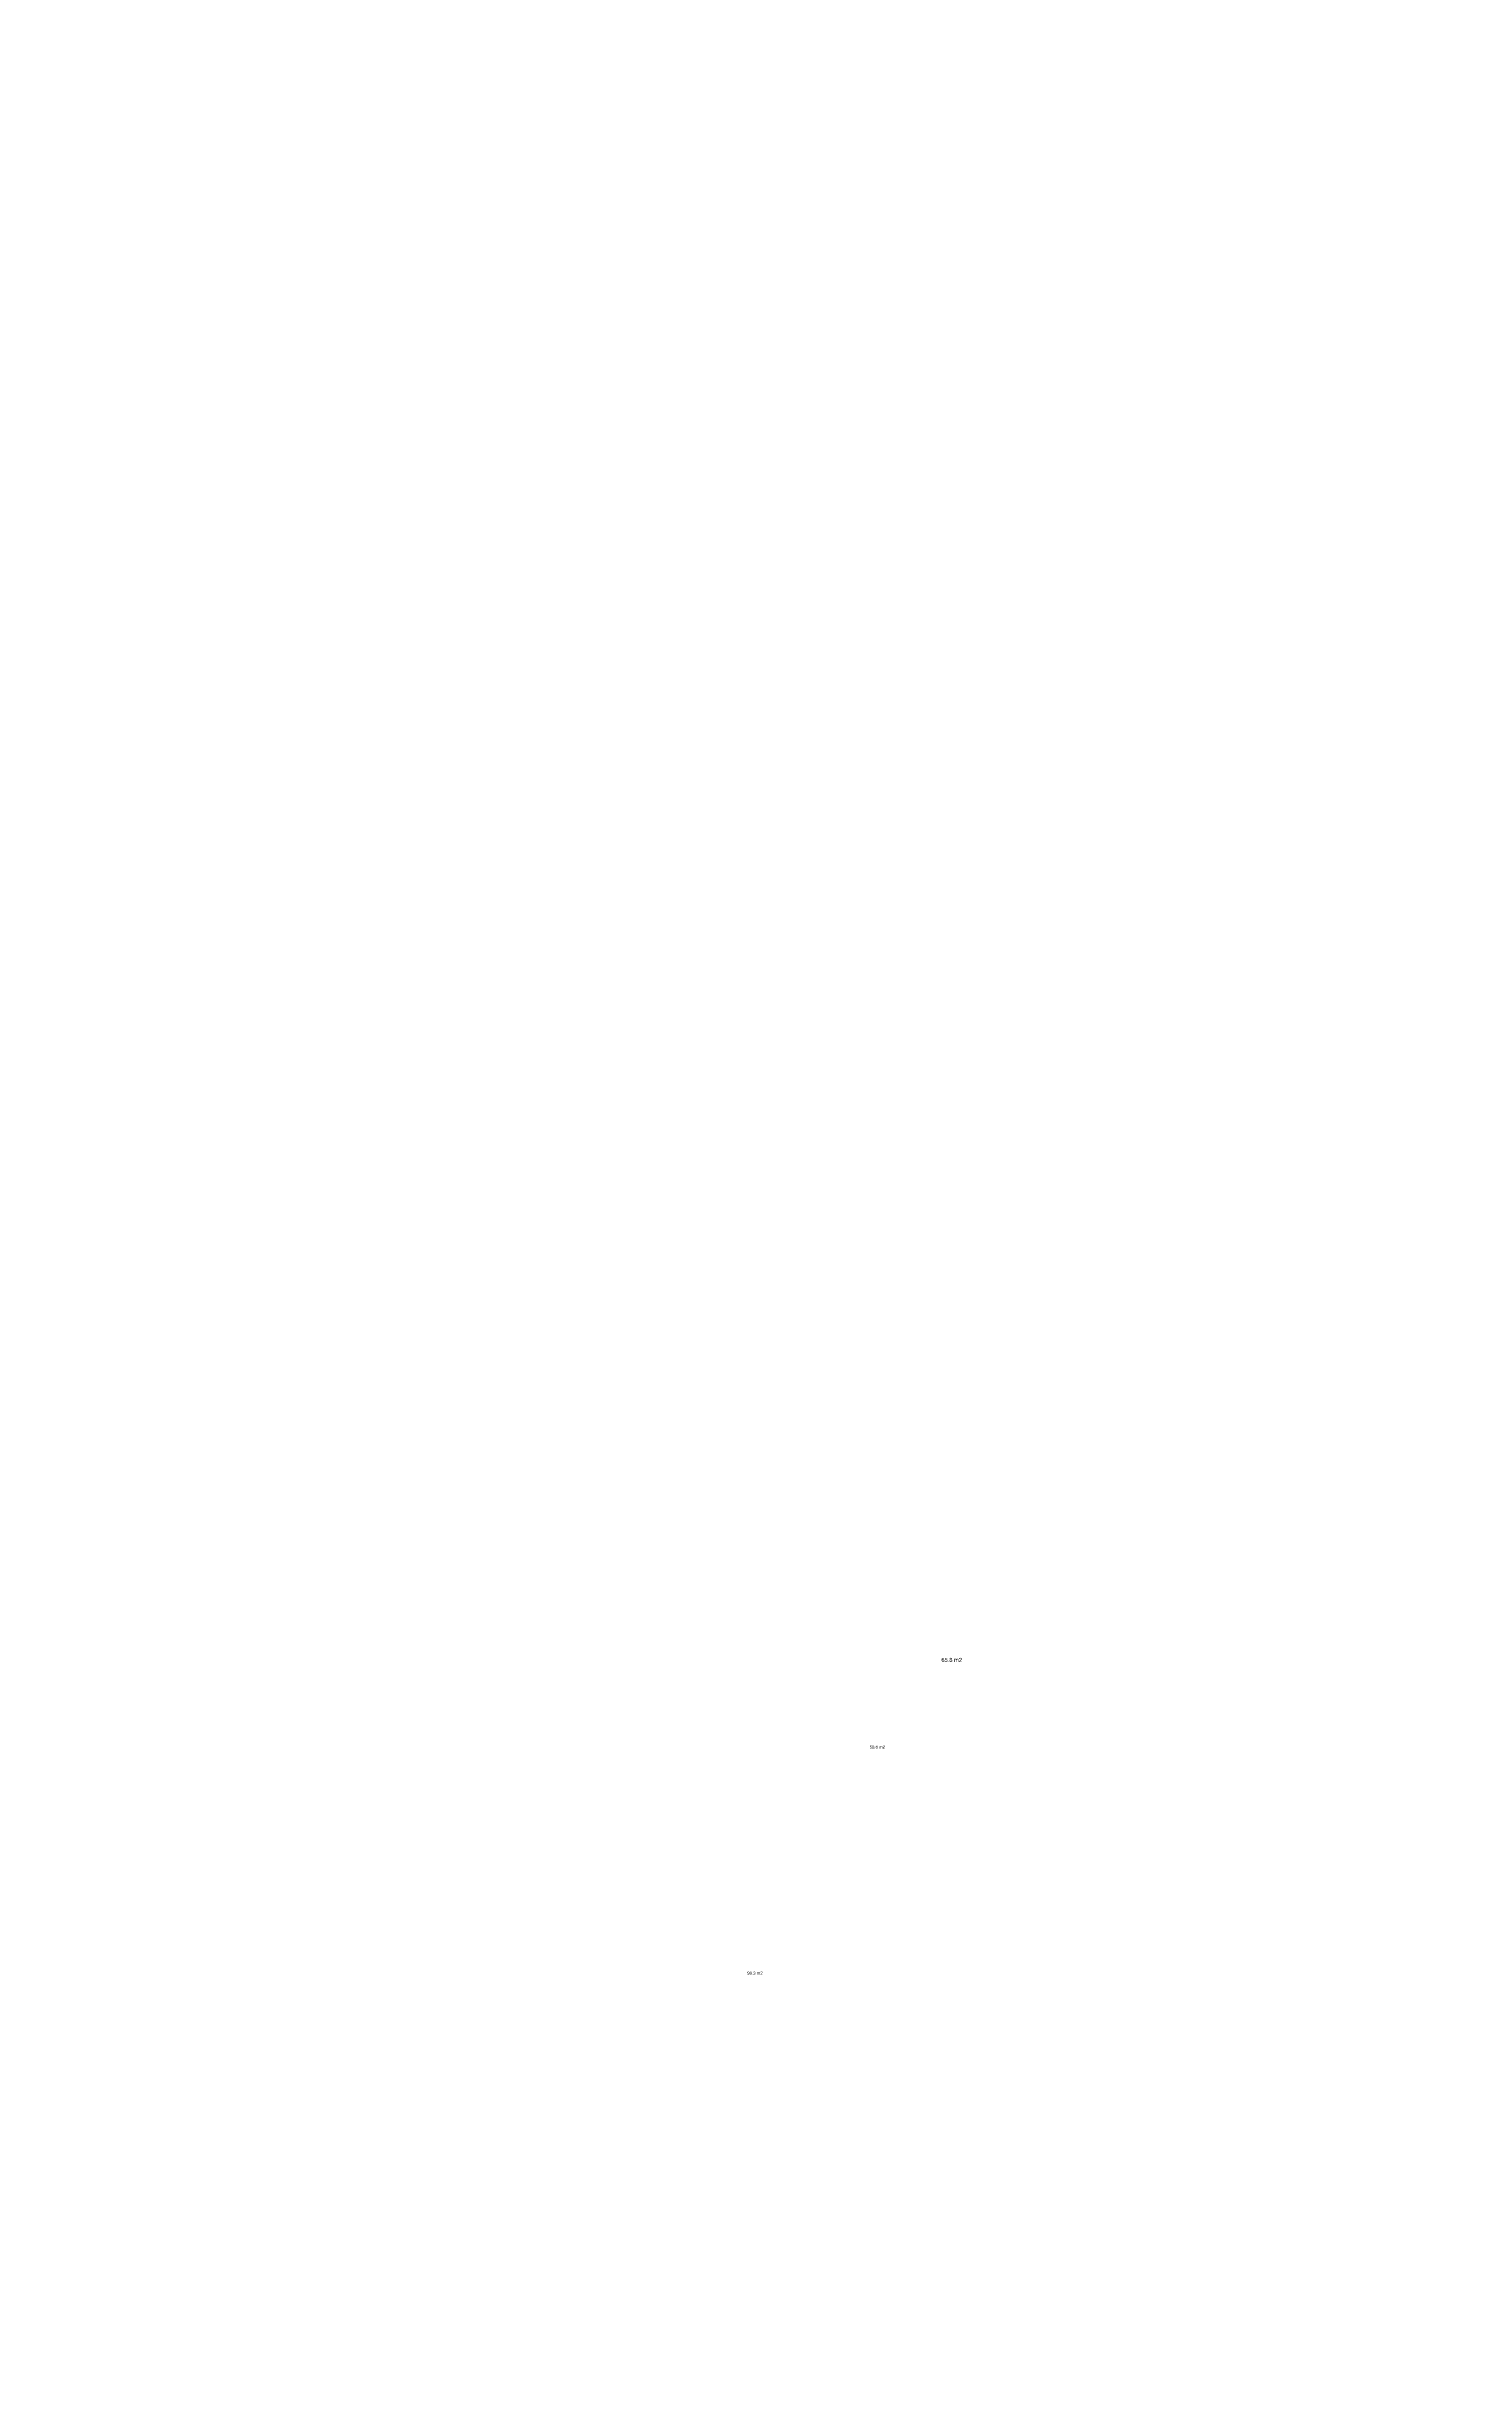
# Model space of a CAD drawing. Header units: millimetres. Extents: x -361679452 to 361242511, y -278557090 to 278849308.
# Drawn here: x -374866 to -153662, y 57383 to 422311 of the extents above; entities that cross this region are included whole.
import ezdxf

# ---------------------------------------------------------------- set-up
doc = ezdxf.new("R2010")
doc.units = ezdxf.units.MM
doc.header["$MEASUREMENT"] = 0
doc.layers.add('A-ANNO-ROOM', color=50, linetype='Continuous')
doc.layers.add('KT-Net truc', color=18, linetype='Continuous', lineweight=15)
doc.styles.add('220126_HDN_HBA typical plan$0$211210_HDN_HBA_TYPICAL PLAN CORE OPT 1$0$HBA-Text', font='GOTHIC.TTF')
doc.styles.get("Standard").update_dxf_attribs({"font": 'arial.ttf'})

# ---------------------------------------------------------------- blocks, each defined once
blk = doc.blocks.new('A$C21AF0CCA')
at = {"layer": 'A-ANNO-ROOM', "insert": (1198, 815), "char_height": 600, "attachment_point": 2, "rotation": 0.10543, "style": '220126_HDN_HBA typical plan$0$211210_HDN_HBA_TYPICAL PLAN CORE OPT 1$0$HBA-Text'}
blk.add_mtext_dynamic_manual_height_columns('1-BR+', width=722857412.87, gutter_width=9766, heights=[0], dxfattribs=at)

msp = doc.modelspace()

# ---------------------------------------------------------------- block references
at = {"layer": 'A-ANNO-ROOM'}
for p in [(-193366.6, 192838, 0), (-194725.1, 187914.8, 0), (-204628.5, 156603.4, 0)]:
    msp.add_blockref('A$C21AF0CCA', p, dxfattribs=at)

# ---------------------------------------------------------------- texts
at = {"layer": 'KT-Net truc'}
for s, height, p in [('65.8 m2', 638.9, (-235260.1, 170252.3, 0)), ('50.8 m2', 473.92, (-246449, 156734.4)), ('90.3 m2', 477.14, (-265549.5, 121455.4))]:
    msp.add_text(s, height=height, dxfattribs=at).set_placement(p)

doc.saveas('drawing.dxf')
